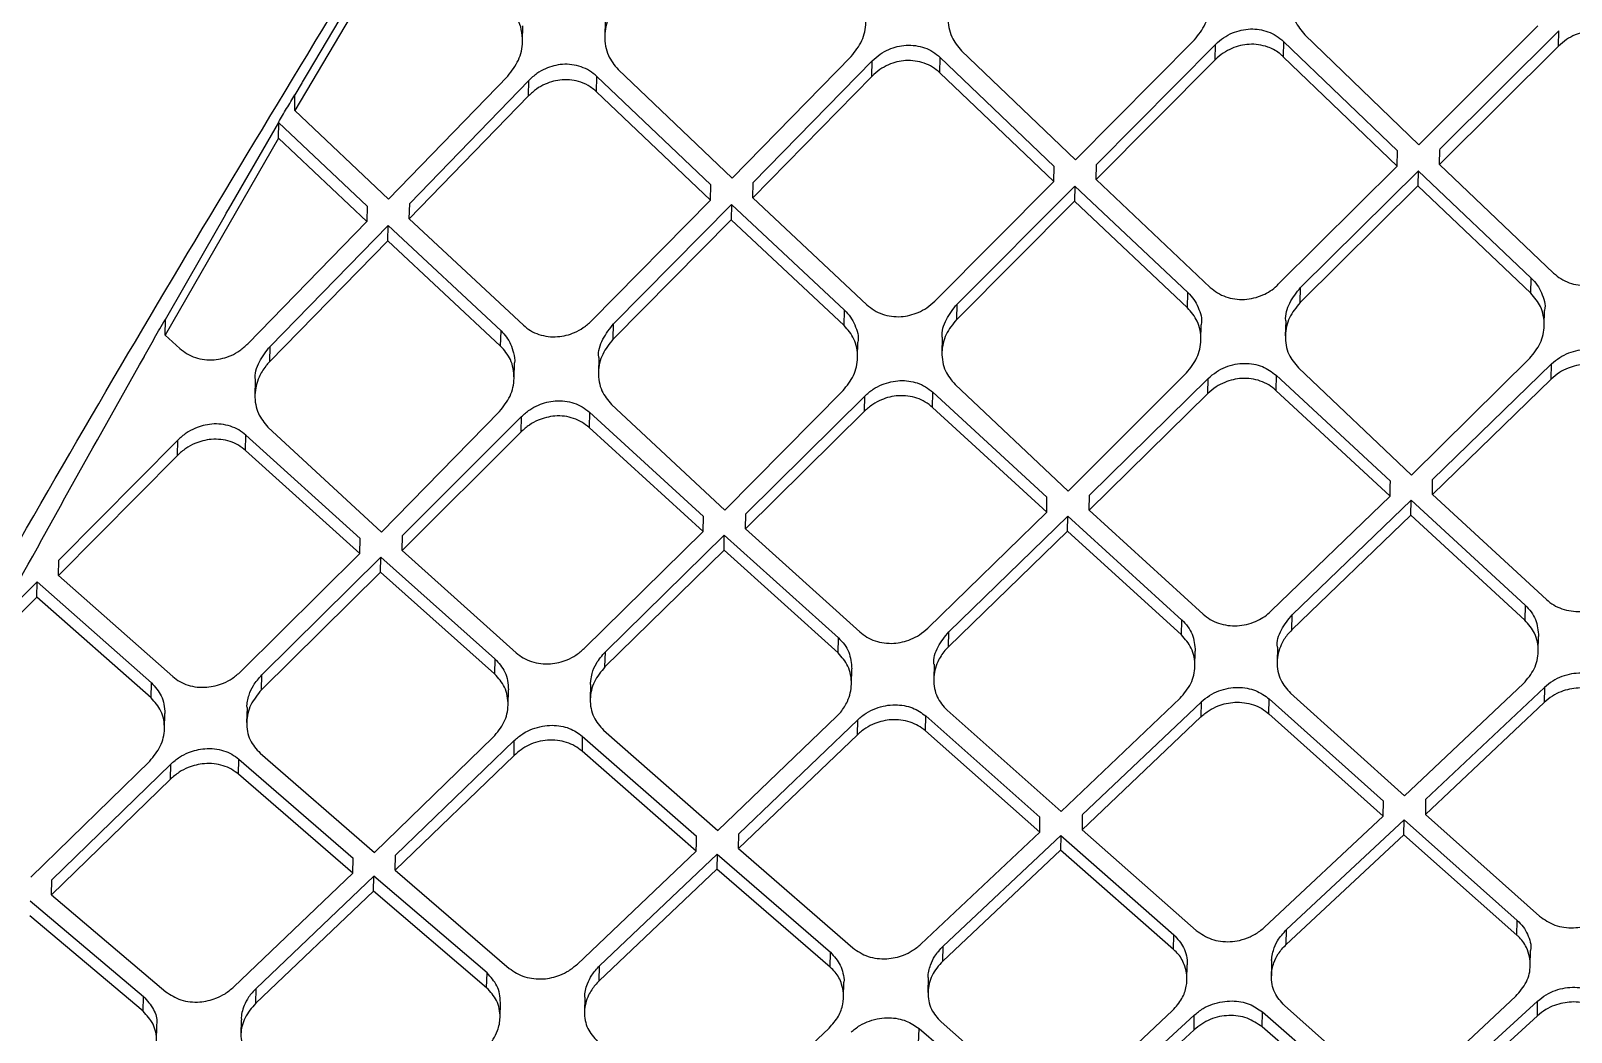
# Model space of a CAD drawing. Extents: x 939 to 1039, y 781 to 934.
# Drawn here: x 960.686 to 962.289, y 881.393 to 882.436 of the extents above; entities that cross this region are included whole.
import ezdxf

# ---------------------------------------------------------------- set-up
doc = ezdxf.new("R2010")
doc.units = 0
doc.header["$MEASUREMENT"] = 0
doc.layers.add('1', color=4, linetype='Continuous')

# ---------------------------------------------------------------- blocks, each defined once
blk = doc.blocks.new('Envoy')
at = {"layer": '1', "color": 3, "linetype": 'Continuous', "lineweight": 25}
for p, q in [((22.3834, 83.3083), (22.3065, 83.1787)), ((22.3197, 83.2167), (22.3675, 83.2973)), ((22.6296, 83.2718), (22.6292, 83.2558)), ((22.5437, 83.2507), (22.544, 83.2668)), ((23.3581, 83.2572), (23.4767, 83.1429)), ((23.4768, 83.1429), (23.6006, 83.2666)), ((23.4986, 83.1382), (23.6225, 83.2615)), ((23.6222, 83.2456), (23.6225, 83.2615)), ((23.0006, 83.2407), (23.1193, 83.1271)), ((23.1193, 83.1271), (23.2432, 83.2522)), ((23.1412, 83.1225), (23.2651, 83.2474)), ((23.2648, 83.2314), (23.2651, 83.2474)), ((23.3359, 83.2504), (23.3356, 83.2345)), ((23.3359, 83.2504), (23.4546, 83.1364)), ((23.6222, 83.2456), (23.4983, 83.1223)), ((22.7618, 83.1081), (22.8858, 83.2348)), ((22.7837, 83.1037), (22.9077, 83.2301)), ((22.9073, 83.2141), (22.9077, 83.2301)), ((22.9781, 83.2178), (22.9785, 83.2338)), ((22.9785, 83.2338), (23.0972, 83.1204)), ((23.2648, 83.2314), (23.1409, 83.1066)), ((23.4542, 83.1205), (23.3356, 83.2345)), ((22.3069, 83.1949), (22.3145, 83.2078)), ((22.3145, 83.2079), (22.3197, 83.2167)), ((22.4043, 83.0861), (22.5282, 83.2143)), ((22.5501, 83.2098), (22.4262, 83.0819)), ((22.5498, 83.1937), (22.5501, 83.2098)), ((22.6206, 83.198), (22.621, 83.2141)), ((22.7397, 83.1012), (22.621, 83.2141)), ((22.6431, 83.2212), (22.7618, 83.1081)), ((22.9073, 83.2141), (22.7834, 83.0878)), ((23.0968, 83.1045), (22.9781, 83.2178)), ((22.3065, 83.1787), (22.3068, 83.1948)), ((22.5498, 83.1937), (22.4258, 83.0659)), ((22.7393, 83.0852), (22.6206, 83.198)), ((22.3065, 83.1787), (22.4043, 83.0861)), ((22.2376, 83.0756), (22.29, 83.166)), ((22.2896, 83.1499), (22.29, 83.166)), ((22.2898, 83.1661), (22.3821, 83.0789)), ((22.2896, 83.1499), (22.1716, 82.9448)), ((22.3817, 83.0629), (22.2896, 83.1499)), ((23.4542, 83.1205), (23.4546, 83.1364)), ((23.4983, 83.1223), (23.4986, 83.1381)), ((23.0968, 83.1045), (23.0972, 83.1204)), ((23.1409, 83.1066), (23.1412, 83.1225)), ((23.3304, 82.9976), (23.4542, 83.1205)), ((23.3535, 82.9943), (23.4762, 83.1158)), ((23.4761, 83.1158), (23.4758, 83.1)), ((23.4761, 83.1158), (23.5937, 83.004)), ((23.4983, 83.1223), (23.617, 83.0093)), ((22.7393, 83.0852), (22.7397, 83.1012)), ((22.7834, 83.0878), (22.7837, 83.1037)), ((22.9729, 82.9801), (23.0968, 83.1045)), ((22.996, 82.977), (23.1187, 83.0999)), ((23.1187, 83.0999), (23.1184, 83.084)), ((23.1187, 83.0999), (23.2363, 82.989)), ((23.1409, 83.1066), (23.2596, 82.9944)), ((23.4758, 83.1), (23.3531, 82.9785)), ((23.5934, 82.9883), (23.4758, 83.1)), ((22.3821, 83.0789), (22.3817, 83.0629)), ((22.4258, 83.0659), (22.4262, 83.0818)), ((22.6154, 82.9595), (22.7393, 83.0852)), ((22.6385, 82.9565), (22.7612, 83.0808)), ((22.7612, 83.0808), (22.7609, 83.0649)), ((22.7612, 83.0808), (22.8788, 82.9706)), ((22.7834, 83.0878), (22.9021, 82.9763)), ((23.1184, 83.084), (22.9957, 82.9611)), ((23.236, 82.9732), (23.1184, 83.084)), ((22.2114, 83.03), (22.2344, 83.07)), ((22.2344, 83.07), (22.2352, 83.0715)), ((22.2352, 83.0715), (22.2376, 83.0756)), ((22.2578, 82.9358), (22.3817, 83.0629)), ((22.4258, 83.0659), (22.5446, 82.955)), ((22.7609, 83.0649), (22.6382, 82.9407)), ((22.8785, 82.9548), (22.7609, 83.0649)), ((22.2809, 82.933), (22.4037, 83.0587)), ((22.4033, 83.0427), (22.4037, 83.0587)), ((22.4037, 83.0587), (22.5213, 82.9492)), ((22.172, 82.9609), (22.2114, 83.0299)), ((22.4033, 83.0427), (22.2806, 82.9171)), ((22.5209, 82.9333), (22.4033, 83.0427)), ((23.5934, 82.9883), (23.5937, 83.004)), ((23.236, 82.9732), (23.2363, 82.989)), ((23.3531, 82.9785), (23.3535, 82.9943)), ((22.8785, 82.9548), (22.8788, 82.9706)), ((22.9957, 82.9612), (22.996, 82.977)), ((23.6073, 82.9548), (23.6076, 82.9705)), ((22.1716, 82.9448), (22.172, 82.9608)), ((22.6381, 82.9407), (22.6385, 82.9565)), ((23.2499, 82.9397), (23.2502, 82.9555)), ((23.3381, 82.9595), (23.3377, 82.9438)), ((22.1716, 82.9448), (22.187, 82.9307)), ((22.5209, 82.9333), (22.5213, 82.9492)), ((22.8924, 82.9214), (22.8927, 82.9372)), ((22.9806, 82.942), (22.9803, 82.9262)), ((22.2806, 82.9171), (22.2809, 82.933)), ((22.6231, 82.9214), (22.6227, 82.9055)), ((23.4692, 82.7988), (23.5922, 82.9206)), ((22.5348, 82.9), (22.5352, 82.9158)), ((23.1118, 82.7823), (23.2348, 82.9054)), ((23.3283, 82.9029), (23.328, 82.8872)), ((23.3283, 82.9029), (23.4471, 82.7927)), ((23.3513, 82.9107), (23.4692, 82.7988)), ((23.4911, 82.7945), (23.6149, 82.9147)), ((23.6146, 82.899), (23.6149, 82.9147)), ((22.2655, 82.8977), (22.2651, 82.8818)), ((22.7543, 82.7625), (22.8773, 82.8869)), ((22.9705, 82.8694), (22.9709, 82.8852)), ((22.9708, 82.8852), (23.0896, 82.776)), ((22.9939, 82.8932), (23.1118, 82.7823)), ((23.1337, 82.7782), (23.2575, 82.8996)), ((23.2572, 82.8839), (23.2575, 82.8996)), ((23.4467, 82.777), (23.328, 82.8872)), ((23.6146, 82.899), (23.4908, 82.7788)), ((22.6363, 82.8726), (22.7543, 82.7625)), ((22.7762, 82.7587), (22.9, 82.8813)), ((22.8997, 82.8655), (22.9, 82.8813)), ((23.0893, 82.7603), (22.9705, 82.8694)), ((23.2572, 82.8839), (23.1334, 82.7625)), ((22.3967, 82.7397), (22.5198, 82.8652)), ((22.4186, 82.736), (22.5425, 82.8599)), ((22.5421, 82.8441), (22.5425, 82.8599)), ((22.6133, 82.8644), (22.613, 82.8486)), ((22.6133, 82.8644), (22.7321, 82.756)), ((22.8997, 82.8655), (22.7758, 82.7429)), ((22.2554, 82.8246), (22.2557, 82.8405)), ((22.3745, 82.733), (22.2557, 82.8405)), ((22.2787, 82.8489), (22.3967, 82.7397)), ((22.5421, 82.8441), (22.4183, 82.7203)), ((22.7318, 82.7403), (22.613, 82.8486)), ((22.1849, 82.8354), (22.061, 82.7104)), ((22.1845, 82.8195), (22.1849, 82.8354)), ((22.3742, 82.7173), (22.2554, 82.8246)), ((22.1845, 82.8195), (22.0606, 82.6946)), ((23.4908, 82.7788), (23.4911, 82.7945)), ((23.0893, 82.7603), (23.0896, 82.776)), ((23.1334, 82.7625), (23.1337, 82.7782)), ((23.323, 82.6575), (23.4467, 82.777)), ((23.4908, 82.7788), (23.6096, 82.6694)), ((22.7758, 82.7429), (22.7762, 82.7587)), ((22.9655, 82.6396), (23.0893, 82.7603)), ((23.1334, 82.7625), (23.2522, 82.6542)), ((23.4683, 82.7571), (23.3445, 82.6379)), ((23.3449, 82.6535), (23.4687, 82.7727)), ((23.4683, 82.7571), (23.4687, 82.7727)), ((23.5871, 82.648), (23.4683, 82.7571)), ((23.4687, 82.7727), (23.5874, 82.6635)), ((22.7318, 82.7403), (22.7321, 82.756)), ((22.7758, 82.7429), (22.8947, 82.6357)), ((22.9874, 82.6358), (23.1112, 82.7562)), ((23.1109, 82.7406), (23.1112, 82.7562)), ((23.1112, 82.7562), (23.23, 82.6481)), ((22.3742, 82.7173), (22.3745, 82.733)), ((22.4183, 82.7203), (22.4186, 82.736)), ((22.6079, 82.6185), (22.7318, 82.7403)), ((22.6299, 82.6149), (22.7537, 82.7365)), ((22.7534, 82.7208), (22.7537, 82.7364)), ((22.7537, 82.7365), (22.8725, 82.6294)), ((23.1109, 82.7405), (22.9871, 82.6202)), ((23.2297, 82.6325), (23.1109, 82.7405)), ((22.0606, 82.6946), (22.061, 82.7104)), ((22.2503, 82.5944), (22.3742, 82.7173)), ((22.2723, 82.591), (22.3961, 82.7136)), ((22.3958, 82.6979), (22.3961, 82.7136)), ((22.3961, 82.7136), (22.515, 82.6076)), ((22.4183, 82.7203), (22.5371, 82.614)), ((22.7534, 82.7208), (22.6295, 82.5993)), ((22.8722, 82.6138), (22.7534, 82.7208)), ((22.0606, 82.6946), (22.1795, 82.5893)), ((22.3958, 82.6979), (22.2719, 82.5754)), ((22.5146, 82.5919), (22.3958, 82.6979)), ((21.996, 82.6453), (22.0385, 82.6878)), ((22.0381, 82.672), (22.0385, 82.6878)), ((22.0385, 82.6878), (22.1573, 82.5827)), ((22.0381, 82.672), (21.9961, 82.6299)), ((22.157, 82.567), (22.0381, 82.672)), ((23.5874, 82.6635), (23.5871, 82.648)), ((23.2297, 82.6325), (23.23, 82.6481)), ((23.3445, 82.6379), (23.3449, 82.6535)), ((22.8722, 82.6138), (22.8725, 82.6294)), ((22.9871, 82.6202), (22.9874, 82.6358)), ((23.601, 82.6155), (23.6014, 82.631)), ((22.6295, 82.5993), (22.6299, 82.6149)), ((23.2436, 82.6002), (23.2439, 82.6158)), ((23.3295, 82.6197), (23.3292, 82.6042)), ((22.515, 82.6076), (22.5146, 82.5919)), ((22.8861, 82.5816), (22.8865, 82.5972)), ((22.972, 82.602), (22.9717, 82.5864)), ((22.157, 82.567), (22.1573, 82.5827)), ((22.2719, 82.5754), (22.2723, 82.591)), ((22.6145, 82.581), (22.6141, 82.5654)), ((23.4619, 82.465), (23.5857, 82.582)), ((22.5286, 82.5599), (22.5289, 82.5755)), ((23.1045, 82.4486), (23.2282, 82.5666)), ((23.3206, 82.5505), (23.321, 82.566)), ((23.321, 82.566), (23.4398, 82.4594)), ((23.3431, 82.5719), (23.4619, 82.465)), ((23.6076, 82.5779), (23.4838, 82.4612)), ((23.6076, 82.5779), (23.6072, 82.5623)), ((22.1709, 82.5351), (22.1713, 82.5508)), ((22.2569, 82.557), (22.2565, 82.5413)), ((22.9856, 82.5542), (23.1045, 82.4486)), ((23.1264, 82.4451), (23.2502, 82.5627)), ((23.2502, 82.5627), (23.2498, 82.5472)), ((23.3206, 82.5505), (23.4395, 82.4439)), ((23.6072, 82.5623), (23.4835, 82.4457)), ((22.6281, 82.5334), (22.747, 82.4289)), ((22.747, 82.4289), (22.8707, 82.5479)), ((22.7689, 82.4256), (22.8927, 82.5443)), ((22.8923, 82.5287), (22.8927, 82.5443)), ((22.9631, 82.5326), (22.9635, 82.5482)), ((23.082, 82.4273), (22.9631, 82.5326)), ((22.9635, 82.5482), (23.0823, 82.4428)), ((23.1261, 82.4295), (23.2498, 82.5472)), ((22.3894, 82.4062), (22.5132, 82.526)), ((22.4113, 82.4031), (22.5351, 82.5227)), ((22.5348, 82.507), (22.5351, 82.5226)), ((22.6059, 82.5272), (22.6056, 82.5116)), ((22.6059, 82.5272), (22.7248, 82.423)), ((22.8923, 82.5287), (22.7686, 82.4101)), ((22.0318, 82.3804), (22.1556, 82.5012)), ((22.248, 82.4875), (22.2483, 82.5031)), ((22.2483, 82.5031), (22.3673, 82.4001)), ((22.2705, 82.5095), (22.3894, 82.4062)), ((22.5348, 82.507), (22.411, 82.3875)), ((22.7245, 82.4075), (22.6056, 82.5116)), ((22.0537, 82.3776), (22.1775, 82.498)), ((22.1772, 82.4824), (22.1775, 82.498)), ((22.3669, 82.3845), (22.248, 82.4875)), ((22.1772, 82.4824), (22.0534, 82.362)), ((23.4395, 82.4439), (23.4398, 82.4594)), ((23.4838, 82.4612), (23.4835, 82.4457)), ((23.082, 82.4273), (23.0823, 82.4428)), ((23.1264, 82.445), (23.1261, 82.4295)), ((23.3158, 82.3281), (23.4395, 82.4439)), ((23.3389, 82.3257), (23.4614, 82.4401)), ((23.461, 82.4246), (23.4614, 82.4401)), ((23.4614, 82.4401), (23.5791, 82.3354)), ((23.4835, 82.4457), (23.6024, 82.3397)), ((22.7686, 82.4101), (22.7689, 82.4256)), ((22.9583, 82.3106), (23.082, 82.4273)), ((22.9814, 82.3084), (23.1039, 82.4238)), ((23.1039, 82.4238), (23.1036, 82.4083)), ((23.1039, 82.4238), (23.2217, 82.3204)), ((23.1261, 82.4295), (23.245, 82.3249)), ((23.461, 82.4246), (23.3385, 82.3102)), ((23.5788, 82.3199), (23.461, 82.4246)), ((22.6008, 82.2899), (22.7245, 82.4075)), ((22.6239, 82.288), (22.7464, 82.4042)), ((22.7464, 82.4042), (22.7461, 82.3887)), ((22.7464, 82.4042), (22.8642, 82.3021)), ((22.7686, 82.4101), (22.8875, 82.3067)), ((23.1036, 82.4083), (22.9811, 82.293)), ((23.2214, 82.3049), (23.1036, 82.4083)), ((22.3669, 82.3845), (22.3673, 82.4001)), ((22.411, 82.3875), (22.4113, 82.4031)), ((22.7461, 82.3887), (22.6235, 82.2725)), ((22.8639, 82.2866), (22.7461, 82.3887)), ((22.0534, 82.362), (22.0537, 82.3776)), ((22.2432, 82.2662), (22.3669, 82.3845)), ((22.3889, 82.3815), (22.2663, 82.2645)), ((22.3885, 82.3659), (22.3889, 82.3815)), ((22.5067, 82.2806), (22.3889, 82.3815)), ((22.411, 82.3875), (22.5299, 82.2854)), ((22.0534, 82.362), (22.1723, 82.2611)), ((22.3885, 82.3659), (22.266, 82.249)), ((22.5063, 82.2652), (22.3885, 82.3659)), ((22.1487, 82.2407), (22.0309, 82.3402)), ((22.0312, 82.3558), (22.149, 82.2562)), ((23.3385, 82.3102), (23.3389, 82.3257)), ((23.5788, 82.3199), (23.5791, 82.3354)), ((22.9811, 82.293), (22.9814, 82.3084)), ((23.2214, 82.3049), (23.2217, 82.3204)), ((22.8639, 82.2866), (22.8642, 82.3021)), ((23.3235, 82.293), (23.3232, 82.2776)), ((23.5927, 82.2885), (23.593, 82.3039)), ((22.5063, 82.2652), (22.5067, 82.2806)), ((22.6235, 82.2725), (22.6239, 82.288)), ((23.2353, 82.2735), (23.2356, 82.2891)), ((22.2659, 82.249), (22.2663, 82.2645)), ((22.8778, 82.2555), (22.8782, 82.271)), ((22.9661, 82.2758), (22.9657, 82.2603)), ((22.1487, 82.2407), (22.149, 82.2562)), ((22.5203, 82.2343), (22.5206, 82.2498)), ((22.6085, 82.2553), (22.6082, 82.2398)), ((23.3368, 82.2467), (23.4549, 82.1418)), ((23.4549, 82.1418), (23.5777, 82.2563)), ((23.4768, 82.1385), (23.6004, 82.2514)), ((23.6001, 82.236), (23.6004, 82.2514)), ((22.2509, 82.2318), (22.2506, 82.2163)), ((22.9793, 82.2296), (23.0974, 82.1262)), ((23.0974, 82.1262), (23.2203, 82.2415)), ((23.1194, 82.1232), (23.243, 82.2368)), ((23.2427, 82.2214), (23.243, 82.2368)), ((23.3135, 82.2245), (23.3138, 82.2399)), ((23.3138, 82.24), (23.4327, 82.1368)), ((23.6001, 82.236), (23.4765, 82.1231)), ((22.1627, 82.2101), (22.163, 82.2255)), ((22.7399, 82.1074), (22.8628, 82.2233)), ((22.956, 82.2073), (22.9564, 82.2227)), ((22.9564, 82.2228), (23.0753, 82.121)), ((23.2427, 82.2214), (23.119, 82.1078)), ((23.4324, 82.1214), (23.3135, 82.2245))]:
    blk.add_line(p, q, dxfattribs=at)
at = {"layer": '1', "color": 3, "linetype": 'Continuous', "lineweight": 25, "flags": 128}
blk.add_lwpolyline([(22.7245, 82.4075), (22.7247, 82.4162), (22.7248, 82.423)], dxfattribs=at)
at = {"layer": '1', "color": 3, "linetype": 'Continuous', "lineweight": 25}
for points, knots in [([(22.0324, 84.2353), (21.9665, 84.0915), (21.8347, 83.8038), (21.6456, 83.3707), (21.4646, 82.9376), (21.2903, 82.508), (21.1469, 82.1389), (21.028, 81.8332), (20.9344, 81.587), (20.842, 81.3545), (20.754, 81.1164), (20.6574, 80.883), (20.5706, 80.6574), (20.519, 80.5274), (20.4932, 80.4623)], [0, 0, 0, 0, 0.0993039, 0.1988022, 0.2983845, 0.3983173, 0.4984053, 0.5609173, 0.6237892, 0.687365, 0.750255, 0.8333894, 0.9165325, 1, 1, 1, 1]), ([(23.2432, 83.2522), (23.2474, 83.2575), (23.2557, 83.268), (23.2594, 83.2855), (23.2579, 83.2998), (23.2536, 83.3122), (23.248, 83.3187), (23.2448, 83.3225)], [0, 0, 0, 0, 0.249268, 0.498121, 0.667592, 0.807719, 1, 1, 1, 1]), ([(23.3596, 83.3274), (23.3554, 83.3221), (23.3486, 83.3136), (23.345, 83.3009), (23.3439, 83.2908), (23.3447, 83.2815), (23.3483, 83.269), (23.3543, 83.2618), (23.3581, 83.2572)], [0, 0, 0, 0, 0.248326, 0.407176, 0.498931, 0.640849, 0.771709, 1, 1, 1, 1]), ([(20.8115, 80.4238), (20.8388, 80.4778), (20.8936, 80.5864), (20.989, 80.777), (21.0925, 80.9839), (21.2048, 81.2068), (21.3248, 81.4425), (21.4749, 81.733), (21.6586, 82.0811), (21.8804, 82.4857), (22.1152, 82.8995), (22.2832, 83.1766), (22.3674, 83.3153)], [0, 0, 0, 0, 0.080977, 0.162706, 0.245456, 0.32577, 0.407713, 0.491268, 0.616464, 0.743327, 0.871464, 1, 1, 1, 1]), ([(22.8858, 83.2348), (22.8899, 83.2401), (22.8983, 83.2507), (22.9019, 83.2679), (22.9006, 83.2817), (22.8967, 83.2942), (22.8909, 83.3012), (22.8873, 83.3054)], [0, 0, 0, 0, 0.249165, 0.498377, 0.652273, 0.787151, 1, 1, 1, 1]), ([(23.0022, 83.3112), (22.998, 83.306), (22.9897, 83.2954), (22.9862, 83.2785), (22.9872, 83.2651), (22.9908, 83.2526), (22.9968, 83.2454), (23.0006, 83.2407)], [0, 0, 0, 0, 0.248167, 0.498555, 0.639656, 0.770264, 1, 1, 1, 1]), ([(22.6447, 83.2921), (22.6405, 83.2868), (22.6322, 83.2761), (22.6286, 83.2592), (22.6297, 83.2457), (22.6333, 83.2332), (22.6393, 83.2259), (22.6431, 83.2213)], [0, 0, 0, 0, 0.248317, 0.498845, 0.639348, 0.769711, 1, 1, 1, 1]), ([(22.5282, 83.2143), (22.5324, 83.2197), (22.5407, 83.2304), (22.5444, 83.248), (22.543, 83.2624), (22.5388, 83.2749), (22.5331, 83.2815), (22.5298, 83.2853)], [0, 0, 0, 0, 0.249789, 0.498541, 0.665361, 0.804474, 1, 1, 1, 1]), ([(23.2651, 83.2474), (23.2678, 83.2498), (23.2731, 83.2546), (23.2852, 83.2609), (23.3012, 83.2647), (23.3171, 83.2621), (23.3285, 83.2567), (23.3334, 83.2526), (23.3359, 83.2504)], [0, 0, 0, 0, 0.139101, 0.270938, 0.512797, 0.746542, 0.87123, 1, 1, 1, 1]), ([(23.6929, 83.2481), (23.6905, 83.2502), (23.6856, 83.2544), (23.6767, 83.2586), (23.6672, 83.2611), (23.6545, 83.2618), (23.6417, 83.2588), (23.63, 83.2526), (23.6248, 83.248), (23.6222, 83.2457)], [0, 0, 0, 0, 0.127692, 0.253539, 0.37808, 0.501723, 0.734188, 0.862942, 1, 1, 1, 1]), ([(22.9077, 83.2301), (22.9104, 83.2326), (22.9156, 83.2373), (22.9273, 83.2437), (22.9401, 83.2469), (22.9528, 83.2464), (22.9623, 83.2441), (22.9712, 83.24), (22.976, 83.2358), (22.9785, 83.2338)], [0, 0, 0, 0, 0.139133, 0.268704, 0.49915, 0.623938, 0.748619, 0.873776, 1, 1, 1, 1]), ([(23.3356, 83.2345), (23.3354, 83.2347), (23.335, 83.2352), (23.3336, 83.2366), (23.3288, 83.2404), (23.3208, 83.2446), (23.3099, 83.2473), (23.2972, 83.2479), (23.2844, 83.2448), (23.2727, 83.2385), (23.2675, 83.2339), (23.2648, 83.2314)], [0, 0, 0, 0, 0.009816, 0.025577, 0.075776, 0.251597, 0.376036, 0.502005, 0.733142, 0.862133, 1, 1, 1, 1]), ([(22.621, 83.2141), (22.6185, 83.2161), (22.6136, 83.2202), (22.6047, 83.2243), (22.5952, 83.2266), (22.5825, 83.2269), (22.5698, 83.2236), (22.5581, 83.2171), (22.5528, 83.2123), (22.5501, 83.2098)], [0, 0, 0, 0, 0.126058, 0.251228, 0.376068, 0.501241, 0.73041, 0.860146, 1, 1, 1, 1]), ([(22.9781, 83.2178), (22.9757, 83.2199), (22.9708, 83.224), (22.9619, 83.2281), (22.9524, 83.2304), (22.9397, 83.2309), (22.9269, 83.2277), (22.9152, 83.2213), (22.91, 83.2166), (22.9073, 83.2141)], [0, 0, 0, 0, 0.126598, 0.252, 0.376776, 0.501483, 0.731695, 0.861109, 1, 1, 1, 1]), ([(22.6206, 83.198), (22.6206, 83.1981), (22.6204, 83.1983), (22.6198, 83.1988), (22.6179, 83.2006), (22.6129, 83.2042), (22.6049, 83.2082), (22.5949, 83.2105), (22.5822, 83.2109), (22.5694, 83.2075), (22.5577, 83.2011), (22.5525, 83.1962), (22.5498, 83.1937)], [0, 0, 0, 0, 0.003568, 0.009876, 0.031025, 0.107683, 0.251159, 0.37516, 0.501407, 0.730498, 0.860207, 1, 1, 1, 1]), ([(22.2897, 83.1662), (22.2925, 83.171), (22.2981, 83.1806), (22.3038, 83.1902), (22.3066, 83.195)], [0, 0, 0, 0, 0.50001, 1, 1, 1, 1]), ([(23.2596, 82.9944), (23.262, 82.9924), (23.2669, 82.9884), (23.2757, 82.9843), (23.2852, 82.982), (23.2984, 82.9814), (23.314, 82.9854), (23.3254, 82.9924), (23.3299, 82.9971), (23.3304, 82.9976)], [0, 0, 0, 0, 0.125391, 0.250559, 0.375951, 0.501867, 0.750971, 0.971916, 1, 1, 1, 1]), ([(23.5937, 83.0041), (23.5959, 83.0017), (23.6003, 82.9971), (23.6057, 82.9861), (23.6092, 82.9766), (23.6076, 82.9705), (23.6076, 82.9705)], [0, 0, 0, 0, 0.252422, 0.503169, 0.999037, 1, 1, 1, 1]), ([(23.617, 83.0093), (23.6194, 83.0072), (23.6243, 83.0032), (23.6331, 82.999), (23.6426, 82.9966), (23.6553, 82.996), (23.6682, 82.9989), (23.6799, 83.0049), (23.6851, 83.0095), (23.6878, 83.0118)], [0, 0, 0, 0, 0.126019, 0.251328, 0.376375, 0.501599, 0.734767, 0.863407, 1, 1, 1, 1]), ([(23.2363, 82.989), (23.2385, 82.9866), (23.2429, 82.982), (23.2484, 82.9711), (23.2515, 82.9617), (23.2502, 82.9556), (23.2502, 82.9555)], [0, 0, 0, 0, 0.252946, 0.503367, 0.996429, 1, 1, 1, 1]), ([(23.3381, 82.9595), (23.3381, 82.9596), (23.3376, 82.9659), (23.3412, 82.9789), (23.3494, 82.9891), (23.3535, 82.9943)], [0, 0, 0, 0, 0.009141, 0.499471, 1, 1, 1, 1]), ([(23.5922, 82.9206), (23.5963, 82.9257), (23.6045, 82.9358), (23.6079, 82.952), (23.6067, 82.9649), (23.603, 82.9769), (23.5971, 82.9839), (23.5934, 82.9883)], [0, 0, 0, 0, 0.248849, 0.498572, 0.640141, 0.77098, 1, 1, 1, 1]), ([(22.8788, 82.9706), (22.881, 82.9683), (22.8854, 82.9637), (22.8909, 82.9528), (22.8941, 82.9433), (22.8927, 82.9372), (22.8927, 82.9372)], [0, 0, 0, 0, 0.253552, 0.504391, 0.997956, 1, 1, 1, 1]), ([(22.9021, 82.9763), (22.9045, 82.9743), (22.9094, 82.9703), (22.9182, 82.9663), (22.9277, 82.964), (22.9405, 82.9636), (22.9533, 82.9668), (22.965, 82.973), (22.9702, 82.9777), (22.9729, 82.9801)], [0, 0, 0, 0, 0.124638, 0.249424, 0.374896, 0.501302, 0.731897, 0.861308, 1, 1, 1, 1]), ([(22.9807, 82.942), (22.9807, 82.9422), (22.9796, 82.9484), (22.984, 82.9617), (22.992, 82.9719), (22.996, 82.977)], [0, 0, 0, 0, 0.010468, 0.506049, 1, 1, 1, 1]), ([(23.2348, 82.9054), (23.2389, 82.9105), (23.2471, 82.9206), (23.2505, 82.9369), (23.2493, 82.9498), (23.2457, 82.9617), (23.2397, 82.9687), (23.236, 82.9732)], [0, 0, 0, 0, 0.248959, 0.49867, 0.639139, 0.769569, 1, 1, 1, 1]), ([(23.3531, 82.9785), (23.349, 82.9734), (23.3407, 82.9633), (23.3372, 82.9471), (23.3382, 82.9343), (23.3417, 82.9222), (23.3476, 82.9152), (23.3513, 82.9107)], [0, 0, 0, 0, 0.248995, 0.498709, 0.638391, 0.768582, 1, 1, 1, 1]), ([(22.1499, 82.9226), (22.1535, 82.929), (22.1607, 82.9418), (22.168, 82.9546), (22.1716, 82.961)], [0, 0, 0, 0, 0.499995, 1, 1, 1, 1]), ([(22.5446, 82.955), (22.547, 82.953), (22.5518, 82.9491), (22.5606, 82.9452), (22.5702, 82.943), (22.5829, 82.9427), (22.5957, 82.9459), (22.6074, 82.9523), (22.6127, 82.957), (22.6154, 82.9595)], [0, 0, 0, 0, 0.123994, 0.248546, 0.37412, 0.501064, 0.730548, 0.860327, 1, 1, 1, 1]), ([(22.6232, 82.9214), (22.6231, 82.9215), (22.6221, 82.9278), (22.6265, 82.9412), (22.6345, 82.9514), (22.6385, 82.9565)], [0, 0, 0, 0, 0.011559, 0.50632, 1, 1, 1, 1]), ([(22.8773, 82.8869), (22.8814, 82.892), (22.8896, 82.9022), (22.893, 82.9185), (22.8919, 82.9313), (22.8882, 82.9433), (22.8823, 82.9503), (22.8785, 82.9548)], [0, 0, 0, 0, 0.249137, 0.498863, 0.638415, 0.768496, 1, 1, 1, 1]), ([(22.9957, 82.9612), (22.9915, 82.9561), (22.9833, 82.9459), (22.9797, 82.9296), (22.9807, 82.9168), (22.9842, 82.9048), (22.9901, 82.8977), (22.9939, 82.8932)], [0, 0, 0, 0, 0.249135, 0.498891, 0.637656, 0.767481, 1, 1, 1, 1]), ([(22.187, 82.9307), (22.1894, 82.9288), (22.1942, 82.9249), (22.203, 82.921), (22.2126, 82.9189), (22.2253, 82.9187), (22.2381, 82.922), (22.2498, 82.9285), (22.2551, 82.9333), (22.2578, 82.9358)], [0, 0, 0, 0, 0.12347, 0.247763, 0.373365, 0.500643, 0.728967, 0.859196, 1, 1, 1, 1]), ([(22.5213, 82.9492), (22.5251, 82.9448), (22.5311, 82.9379), (22.5343, 82.926), (22.536, 82.9192), (22.5352, 82.9158), (22.5352, 82.9158)], [0, 0, 0, 0, 0.46083, 0.720273, 0.998913, 1, 1, 1, 1]), ([(22.6381, 82.9407), (22.634, 82.9355), (22.6257, 82.9253), (22.6222, 82.909), (22.6231, 82.8962), (22.6266, 82.8841), (22.6325, 82.8771), (22.6363, 82.8726)], [0, 0, 0, 0, 0.249364, 0.499143, 0.637152, 0.766655, 1, 1, 1, 1]), ([(21.9958, 82.6456), (22.0211, 82.6917), (22.0719, 82.7838), (22.1239, 82.8763), (22.15, 82.9225)], [0, 0, 0, 0, 0.499977, 1, 1, 1, 1]), ([(22.2656, 82.8977), (22.2656, 82.8978), (22.2645, 82.9042), (22.2689, 82.9176), (22.2769, 82.9279), (22.2809, 82.933)], [0, 0, 0, 0, 0.013346, 0.50695, 1, 1, 1, 1]), ([(22.5198, 82.8652), (22.5239, 82.8704), (22.532, 82.8807), (22.5354, 82.897), (22.5343, 82.9098), (22.5307, 82.9219), (22.5247, 82.9288), (22.5209, 82.9333)], [0, 0, 0, 0, 0.249364, 0.499176, 0.63798, 0.76774, 1, 1, 1, 1]), ([(23.6149, 82.9147), (23.6176, 82.917), (23.623, 82.9216), (23.6325, 82.9264), (23.6425, 82.9293), (23.6555, 82.9305), (23.6715, 82.9279), (23.6811, 82.9207), (23.6857, 82.9173)], [0, 0, 0, 0, 0.138402, 0.272588, 0.402719, 0.529092, 0.770331, 1, 1, 1, 1]), ([(22.2806, 82.9171), (22.28, 82.9166), (22.2785, 82.915), (22.2743, 82.9099), (22.2679, 82.8994), (22.2646, 82.8853), (22.2655, 82.8725), (22.269, 82.8604), (22.2749, 82.8534), (22.2787, 82.8489)], [0, 0, 0, 0, 0.029826, 0.08146, 0.24981, 0.4999371, 0.6369535, 0.7659765, 1, 1, 1, 1]), ([(23.2575, 82.8997), (23.2603, 82.902), (23.2657, 82.9068), (23.2753, 82.9116), (23.2853, 82.9146), (23.2984, 82.9158), (23.3142, 82.9133), (23.3237, 82.9063), (23.3283, 82.9029)], [0, 0, 0, 0, 0.140269, 0.275799, 0.406753, 0.533375, 0.773533, 1, 1, 1, 1]), ([(23.6854, 82.9016), (23.6829, 82.9036), (23.6781, 82.9076), (23.6692, 82.9117), (23.6597, 82.9141), (23.6471, 82.9147), (23.6343, 82.9118), (23.6225, 82.9059), (23.6173, 82.9013), (23.6146, 82.899)], [0, 0, 0, 0, 0.126625, 0.252168, 0.376967, 0.501441, 0.732699, 0.861886, 1, 1, 1, 1]), ([(22.9, 82.8813), (22.9028, 82.8838), (22.9082, 82.8885), (22.9204, 82.8948), (22.9364, 82.8985), (22.9521, 82.8963), (22.9635, 82.8912), (22.9684, 82.8872), (22.9709, 82.8852)], [0, 0, 0, 0, 0.14193, 0.275242, 0.515707, 0.748504, 0.87292, 1, 1, 1, 1]), ([(23.328, 82.8872), (23.3255, 82.8892), (23.3207, 82.8932), (23.3118, 82.8972), (23.3023, 82.8995), (23.2897, 82.9), (23.2769, 82.897), (23.2652, 82.8909), (23.2599, 82.8863), (23.2572, 82.8839)], [0, 0, 0, 0, 0.125923, 0.251205, 0.376204, 0.501367, 0.731014, 0.860627, 1, 1, 1, 1]), ([(22.5425, 82.8599), (22.5453, 82.8624), (22.5506, 82.8671), (22.5624, 82.8734), (22.5751, 82.8766), (22.5877, 82.8763), (22.5973, 82.8741), (22.6061, 82.8702), (22.6109, 82.8663), (22.6133, 82.8644)], [0, 0, 0, 0, 0.142186, 0.272963, 0.500007, 0.626384, 0.751562, 0.875935, 1, 1, 1, 1]), ([(22.9705, 82.8694), (22.9681, 82.8714), (22.9632, 82.8754), (22.9544, 82.8793), (22.9449, 82.8815), (22.9322, 82.882), (22.9195, 82.8788), (22.9078, 82.8727), (22.9025, 82.868), (22.8997, 82.8655)], [0, 0, 0, 0, 0.125211, 0.250183, 0.375357, 0.501124, 0.729247, 0.859344, 1, 1, 1, 1]), ([(22.613, 82.8486), (22.6106, 82.8505), (22.6057, 82.8544), (22.5969, 82.8583), (22.5873, 82.8605), (22.5747, 82.8608), (22.562, 82.8575), (22.5503, 82.8513), (22.5449, 82.8465), (22.5421, 82.8441)], [0, 0, 0, 0, 0.124585, 0.249291, 0.374574, 0.500862, 0.727518, 0.858082, 1, 1, 1, 1]), ([(22.2557, 82.8405), (22.2533, 82.8424), (22.2485, 82.8463), (22.2396, 82.8501), (22.2301, 82.8522), (22.2175, 82.8524), (22.2048, 82.8491), (22.193, 82.8428), (22.1877, 82.8379), (22.1849, 82.8354)], [0, 0, 0, 0, 0.123903, 0.248311, 0.373721, 0.500534, 0.725677, 0.856743, 1, 1, 1, 1]), ([(22.2554, 82.8246), (22.253, 82.8266), (22.2481, 82.8304), (22.2393, 82.8342), (22.2297, 82.8363), (22.2171, 82.8365), (22.2045, 82.8332), (22.1927, 82.8269), (22.1873, 82.8221), (22.1845, 82.8195)], [0, 0, 0, 0, 0.123935, 0.248344, 0.373718, 0.500528, 0.725673, 0.856733, 1, 1, 1, 1]), ([(23.4467, 82.777), (23.4468, 82.7799), (23.4469, 82.7851), (23.447, 82.7904), (23.4471, 82.7927)], [0, 0, 0, 0, 0.5599765, 1, 1, 1, 1]), ([(23.5874, 82.6635), (23.5896, 82.6613), (23.594, 82.6567), (23.5999, 82.6461), (23.6008, 82.637), (23.6013, 82.631)], [0, 0, 0, 0, 0.255552, 0.508448, 1, 1, 1, 1]), ([(23.6096, 82.6694), (23.612, 82.6674), (23.6168, 82.6635), (23.6256, 82.6595), (23.6351, 82.6572), (23.6478, 82.6565), (23.6606, 82.6594), (23.6724, 82.6653), (23.6776, 82.6697), (23.6804, 82.672)], [0, 0, 0, 0, 0.124856, 0.249848, 0.375241, 0.501285, 0.733376, 0.862424, 1, 1, 1, 1]), ([(23.23, 82.6482), (23.2322, 82.6459), (23.2365, 82.6414), (23.2425, 82.6308), (23.2434, 82.6218), (23.2439, 82.6158)], [0, 0, 0, 0, 0.255892, 0.508111, 1, 1, 1, 1]), ([(23.2522, 82.6542), (23.2546, 82.6523), (23.2594, 82.6484), (23.2681, 82.6445), (23.2777, 82.6422), (23.2909, 82.6417), (23.3065, 82.6455), (23.3178, 82.6524), (23.3224, 82.6569), (23.323, 82.6575)], [0, 0, 0, 0, 0.124131, 0.248937, 0.37471, 0.501597, 0.750743, 0.968845, 1, 1, 1, 1]), ([(23.3295, 82.6198), (23.3295, 82.6198), (23.3285, 82.6258), (23.3327, 82.6386), (23.3408, 82.6485), (23.3449, 82.6535)], [0, 0, 0, 0, 0.001951, 0.501319, 1, 1, 1, 1]), ([(23.5857, 82.582), (23.5898, 82.5869), (23.5982, 82.5967), (23.6016, 82.6126), (23.6005, 82.6251), (23.5968, 82.6368), (23.5909, 82.6436), (23.5871, 82.648)], [0, 0, 0, 0, 0.249129, 0.498666, 0.638314, 0.768517, 1, 1, 1, 1]), ([(22.8725, 82.6294), (22.8747, 82.6272), (22.8791, 82.6227), (22.885, 82.6122), (22.8859, 82.6032), (22.8864, 82.5972)], [0, 0, 0, 0, 0.256832, 0.509568, 1, 1, 1, 1]), ([(22.8947, 82.6357), (22.8971, 82.6338), (22.9019, 82.6299), (22.9106, 82.6261), (22.9202, 82.6239), (22.9328, 82.6235), (22.9456, 82.6266), (22.9574, 82.6326), (22.9627, 82.6372), (22.9655, 82.6396)], [0, 0, 0, 0, 0.123171, 0.247537, 0.373424, 0.500989, 0.729439, 0.859518, 1, 1, 1, 1]), ([(22.9721, 82.602), (22.972, 82.602), (22.971, 82.608), (22.9753, 82.6209), (22.9834, 82.6308), (22.9874, 82.6358)], [0, 0, 0, 0, 0.003851, 0.502061, 1, 1, 1, 1]), ([(23.2282, 82.5666), (23.2324, 82.5715), (23.2407, 82.5814), (23.2442, 82.5973), (23.2431, 82.6097), (23.2395, 82.6214), (23.2335, 82.6282), (23.2297, 82.6325)], [0, 0, 0, 0, 0.2496698, 0.4987871, 0.6371247, 0.7668539, 1, 1, 1, 1]), ([(23.3445, 82.6379), (23.3429, 82.6361), (23.3384, 82.6315), (23.3318, 82.6205), (23.3285, 82.6072), (23.3296, 82.5948), (23.3333, 82.5831), (23.3392, 82.5763), (23.3431, 82.5719)], [0, 0, 0, 0, 0.092732, 0.250069, 0.499319, 0.636408, 0.765649, 1, 1, 1, 1]), ([(22.5371, 82.614), (22.5395, 82.6121), (22.5443, 82.6083), (22.553, 82.6046), (22.5626, 82.6025), (22.5753, 82.6022), (22.588, 82.6053), (22.5998, 82.6114), (22.6052, 82.6161), (22.6079, 82.6185)], [0, 0, 0, 0, 0.122418, 0.246481, 0.372562, 0.500791, 0.727397, 0.858038, 1, 1, 1, 1]), ([(22.6145, 82.581), (22.6145, 82.5811), (22.6144, 82.5824), (22.6149, 82.5863), (22.6162, 82.5937), (22.6205, 82.6042), (22.6265, 82.6111), (22.6299, 82.6149)], [0, 0, 0, 0, 0.006056, 0.110842, 0.311607, 0.608157, 1, 1, 1, 1]), ([(22.8707, 82.5479), (22.8712, 82.5484), (22.8727, 82.5498), (22.877, 82.5546), (22.8834, 82.5648), (22.8867, 82.5786), (22.8856, 82.591), (22.882, 82.6027), (22.876, 82.6094), (22.8722, 82.6138)], [0, 0, 0, 0, 0.026869, 0.077666, 0.250599, 0.499456, 0.636575, 0.765776, 1, 1, 1, 1]), ([(22.9871, 82.6202), (22.987, 82.6201), (22.9869, 82.62), (22.9865, 82.6197), (22.9853, 82.6185), (22.9811, 82.6138), (22.9744, 82.6034), (22.9711, 82.5894), (22.9722, 82.577), (22.9757, 82.5654), (22.9817, 82.5586), (22.9856, 82.5542)], [0, 0, 0, 0, 0.002148, 0.006125, 0.019434, 0.06768, 0.250142, 0.4994, 0.635451, 0.764315, 1, 1, 1, 1]), ([(22.515, 82.6076), (22.5188, 82.6033), (22.5248, 82.5965), (22.5285, 82.585), (22.5287, 82.5787), (22.5289, 82.5755)], [0, 0, 0, 0, 0.4731902, 0.732696, 1, 1, 1, 1]), ([(22.6295, 82.5993), (22.6254, 82.5943), (22.6171, 82.5843), (22.6136, 82.5684), (22.6146, 82.5561), (22.6182, 82.5445), (22.6242, 82.5377), (22.6281, 82.5334)], [0, 0, 0, 0, 0.249672, 0.499164, 0.634436, 0.763058, 1, 1, 1, 1]), ([(22.1573, 82.5827), (22.1612, 82.5784), (22.1671, 82.5718), (22.1708, 82.5603), (22.1711, 82.554), (22.1713, 82.5508)], [0, 0, 0, 0, 0.472406, 0.729687, 1, 1, 1, 1]), ([(22.1795, 82.5893), (22.1819, 82.5874), (22.1866, 82.5837), (22.1954, 82.58), (22.205, 82.578), (22.2176, 82.5778), (22.2303, 82.581), (22.2421, 82.5872), (22.2475, 82.5919), (22.2503, 82.5944)], [0, 0, 0, 0, 0.121675, 0.245451, 0.371675, 0.500517, 0.725333, 0.856505, 1, 1, 1, 1]), ([(22.2569, 82.557), (22.2569, 82.557), (22.2565, 82.5613), (22.2585, 82.5693), (22.2634, 82.581), (22.2691, 82.5874), (22.2723, 82.591)], [0, 0, 0, 0, 0.005856, 0.349477, 0.636564, 1, 1, 1, 1]), ([(22.5132, 82.526), (22.5174, 82.531), (22.5257, 82.541), (22.5292, 82.5568), (22.5281, 82.5692), (22.5245, 82.5808), (22.5185, 82.5876), (22.5146, 82.5919)], [0, 0, 0, 0, 0.25007, 0.499174, 0.635492, 0.764467, 1, 1, 1, 1]), ([(23.6784, 82.5805), (23.6738, 82.5838), (23.6643, 82.5906), (23.6486, 82.5932), (23.6355, 82.5922), (23.6255, 82.5894), (23.6158, 82.5848), (23.6103, 82.5802), (23.6076, 82.5779)], [0, 0, 0, 0, 0.22539, 0.465688, 0.592616, 0.723838, 0.859613, 1, 1, 1, 1]), ([(22.1556, 82.5012), (22.1597, 82.5062), (22.168, 82.5162), (22.1715, 82.532), (22.1705, 82.5444), (22.1669, 82.556), (22.1609, 82.5627), (22.157, 82.567)], [0, 0, 0, 0, 0.249829, 0.499413, 0.634861, 0.763464, 1, 1, 1, 1]), ([(22.2719, 82.5754), (22.2678, 82.5703), (22.2595, 82.5603), (22.256, 82.5445), (22.257, 82.5321), (22.2605, 82.5205), (22.2666, 82.5138), (22.2705, 82.5095)], [0, 0, 0, 0, 0.249377, 0.499424, 0.633724, 0.761938, 1, 1, 1, 1]), ([(23.2502, 82.5628), (23.253, 82.5651), (23.2585, 82.5698), (23.2683, 82.5745), (23.2784, 82.5773), (23.2915, 82.5784), (23.3071, 82.5759), (23.3165, 82.5692), (23.321, 82.566)], [0, 0, 0, 0, 0.142661, 0.280027, 0.412243, 0.539474, 0.77849, 1, 1, 1, 1]), ([(23.678, 82.565), (23.6756, 82.5669), (23.6707, 82.5708), (23.6619, 82.5748), (23.6525, 82.5771), (23.6399, 82.5777), (23.6271, 82.5749), (23.6153, 82.5691), (23.61, 82.5647), (23.6072, 82.5623)], [0, 0, 0, 0, 0.125562, 0.250785, 0.375876, 0.501155, 0.730499, 0.860309, 1, 1, 1, 1]), ([(22.8927, 82.5443), (22.8955, 82.5467), (22.9011, 82.5515), (22.9111, 82.5563), (22.9213, 82.5592), (22.9344, 82.5603), (22.9498, 82.5579), (22.9591, 82.5513), (22.9635, 82.5482)], [0, 0, 0, 0, 0.14497, 0.283994, 0.41721, 0.54476, 0.782468, 1, 1, 1, 1]), ([(23.2498, 82.5472), (23.2526, 82.5496), (23.258, 82.5541), (23.2698, 82.56), (23.2825, 82.5628), (23.2951, 82.5623), (23.3046, 82.5601), (23.3134, 82.5562), (23.3182, 82.5524), (23.3206, 82.5505)], [0, 0, 0, 0, 0.141499, 0.271914, 0.49897, 0.625059, 0.750426, 0.875309, 1, 1, 1, 1]), ([(22.5351, 82.5227), (22.538, 82.5252), (22.5437, 82.53), (22.5538, 82.5349), (22.5641, 82.5378), (22.5772, 82.539), (22.5925, 82.5366), (22.6016, 82.5302), (22.6059, 82.5272)], [0, 0, 0, 0, 0.147139, 0.287746, 0.4219, 0.549774, 0.78625, 1, 1, 1, 1]), ([(22.9631, 82.5326), (22.9607, 82.5345), (22.9559, 82.5383), (22.9472, 82.5421), (22.9376, 82.5442), (22.9251, 82.5446), (22.9124, 82.5417), (22.9006, 82.5357), (22.8952, 82.5311), (22.8923, 82.5287)], [0, 0, 0, 0, 0.123818, 0.248393, 0.373954, 0.50084, 0.725448, 0.856552, 1, 1, 1, 1]), ([(22.6056, 82.5116), (22.6032, 82.5134), (22.5984, 82.5172), (22.5896, 82.5209), (22.5799, 82.523), (22.5698, 82.5232), (22.5596, 82.5215), (22.5471, 82.5172), (22.5397, 82.5111), (22.5348, 82.507)], [0, 0, 0, 0, 0.123875, 0.248445, 0.374007, 0.504682, 0.635018, 0.761073, 1, 1, 1, 1]), ([(22.1775, 82.498), (22.1804, 82.5006), (22.186, 82.5054), (22.1979, 82.5114), (22.2105, 82.5145), (22.223, 82.5143), (22.2325, 82.5123), (22.2412, 82.5086), (22.246, 82.505), (22.2483, 82.5031)], [0, 0, 0, 0, 0.147772, 0.280693, 0.501391, 0.629348, 0.754877, 0.878354, 1, 1, 1, 1]), ([(22.248, 82.4875), (22.2456, 82.4893), (22.2408, 82.493), (22.2321, 82.4966), (22.2225, 82.4987), (22.2101, 82.4988), (22.1975, 82.4957), (22.1856, 82.4897), (22.1801, 82.4849), (22.1772, 82.4824)], [0, 0, 0, 0, 0.122284, 0.246255, 0.372205, 0.500387, 0.719844, 0.852408, 1, 1, 1, 1]), ([(23.6024, 82.3397), (23.6074, 82.3362), (23.6151, 82.3308), (23.6278, 82.3279), (23.6404, 82.3272), (23.6532, 82.33), (23.6651, 82.3356), (23.6704, 82.34), (23.6732, 82.3422)], [0, 0, 0, 0, 0.247193, 0.373113, 0.500372, 0.730933, 0.860739, 1, 1, 1, 1]), ([(23.245, 82.3249), (23.25, 82.3214), (23.2576, 82.3161), (23.2703, 82.3134), (23.2802, 82.3129), (23.2907, 82.3144), (23.3012, 82.318), (23.3098, 82.3228), (23.3142, 82.3267), (23.3158, 82.3281)], [0, 0, 0, 0, 0.245677, 0.371937, 0.499882, 0.622568, 0.770383, 0.921278, 1, 1, 1, 1]), ([(23.3236, 82.293), (23.3235, 82.2932), (23.3234, 82.2945), (23.3239, 82.2983), (23.3253, 82.3053), (23.3296, 82.3155), (23.3355, 82.322), (23.3389, 82.3257)], [0, 0, 0, 0, 0.010981, 0.113947, 0.313337, 0.608805, 1, 1, 1, 1]), ([(23.5791, 82.3354), (23.5813, 82.3332), (23.5857, 82.3288), (23.5911, 82.3186), (23.5943, 82.3097), (23.593, 82.304), (23.593, 82.3039)], [0, 0, 0, 0, 0.254773, 0.505434, 0.993118, 1, 1, 1, 1]), ([(22.8875, 82.3067), (22.8925, 82.3033), (22.9001, 82.2981), (22.9128, 82.2955), (22.9254, 82.295), (22.9381, 82.2979), (22.95, 82.3037), (22.9554, 82.3082), (22.9583, 82.3106)], [0, 0, 0, 0, 0.24444, 0.371011, 0.500174, 0.724821, 0.856177, 1, 1, 1, 1]), ([(22.9661, 82.2758), (22.9661, 82.2759), (22.9657, 82.2802), (22.9678, 82.2881), (22.9728, 82.2992), (22.9783, 82.3051), (22.9814, 82.3084)], [0, 0, 0, 0, 0.011752, 0.369188, 0.650633, 1, 1, 1, 1]), ([(23.2217, 82.3204), (23.2255, 82.3162), (23.2315, 82.3096), (23.235, 82.2985), (23.2359, 82.2923), (23.2356, 82.2891), (23.2356, 82.2891)], [0, 0, 0, 0, 0.470001, 0.726972, 0.998124, 1, 1, 1, 1]), ([(23.3368, 82.2467), (23.333, 82.2509), (23.3271, 82.2575), (23.3236, 82.2688), (23.3227, 82.2793), (23.3249, 82.2903), (23.3303, 82.3013), (23.3356, 82.3071), (23.3385, 82.3102)], [0, 0, 0, 0, 0.237289, 0.365619, 0.500158, 0.690561, 0.8305, 1, 1, 1, 1]), ([(23.5777, 82.2563), (23.5818, 82.2611), (23.59, 82.2707), (23.5933, 82.2857), (23.5922, 82.2979), (23.5886, 82.3084), (23.5833, 82.3162), (23.5792, 82.3196), (23.5788, 82.3199)], [0, 0, 0, 0, 0.249676, 0.49858, 0.627841, 0.773811, 0.975892, 1, 1, 1, 1]), ([(22.8642, 82.3021), (22.8681, 82.2979), (22.8741, 82.2914), (22.8774, 82.2803), (22.8787, 82.2742), (22.8782, 82.271), (22.8782, 82.271)], [0, 0, 0, 0, 0.473681, 0.729979, 0.998792, 1, 1, 1, 1]), ([(22.9811, 82.293), (22.9769, 82.2882), (22.9686, 82.2786), (22.9652, 82.2634), (22.9662, 82.2516), (22.9696, 82.2404), (22.9755, 82.2339), (22.9794, 82.2296)], [0, 0, 0, 0, 0.249739, 0.499171, 0.632691, 0.760782, 1, 1, 1, 1]), ([(23.2203, 82.2415), (23.2239, 82.2455), (23.2306, 82.2531), (23.2351, 82.2661), (23.2357, 82.2776), (23.2332, 82.2891), (23.2282, 82.2987), (23.2231, 82.3034), (23.2214, 82.3049)], [0, 0, 0, 0, 0.213591, 0.401912, 0.564948, 0.702669, 0.901447, 1, 1, 1, 1]), ([(22.5206, 82.2498), (22.5205, 82.2529), (22.5202, 82.2589), (22.5165, 82.27), (22.5105, 82.2764), (22.5067, 82.2806)], [0, 0, 0, 0, 0.265429, 0.521423, 1, 1, 1, 1]), ([(22.5299, 82.2854), (22.5324, 82.2836), (22.5372, 82.28), (22.546, 82.2764), (22.5555, 82.2744), (22.5679, 82.2741), (22.5804, 82.277), (22.5923, 82.2828), (22.5979, 82.2875), (22.6008, 82.2899)], [0, 0, 0, 0, 0.124842, 0.249787, 0.375025, 0.500597, 0.721551, 0.853679, 1, 1, 1, 1]), ([(22.6086, 82.2553), (22.6085, 82.2554), (22.6081, 82.26), (22.6104, 82.2681), (22.6157, 82.2792), (22.621, 82.2849), (22.6239, 82.288)], [0, 0, 0, 0, 0.010313, 0.395583, 0.670561, 1, 1, 1, 1]), ([(22.8628, 82.2233), (22.8664, 82.2273), (22.873, 82.2348), (22.8775, 82.2476), (22.8782, 82.2591), (22.8759, 82.2705), (22.871, 82.2803), (22.8657, 82.285), (22.8639, 82.2866)], [0, 0, 0, 0, 0.210134, 0.395996, 0.557495, 0.694635, 0.895233, 1, 1, 1, 1]), ([(22.1723, 82.2611), (22.1773, 82.2578), (22.1849, 82.2528), (22.1976, 82.2504), (22.21, 82.2501), (22.2227, 82.2531), (22.2346, 82.2589), (22.2402, 82.2637), (22.2432, 82.2662)], [0, 0, 0, 0, 0.241791, 0.368902, 0.499856, 0.717177, 0.850494, 1, 1, 1, 1]), ([(22.2663, 82.2645), (22.2635, 82.2616), (22.2584, 82.2561), (22.253, 82.2452), (22.2505, 82.2368), (22.251, 82.2319), (22.251, 82.2318)], [0, 0, 0, 0, 0.311329, 0.579644, 0.985792, 1, 1, 1, 1]), ([(22.5053, 82.202), (22.5081, 82.2051), (22.5133, 82.2108), (22.5186, 82.2218), (22.5208, 82.2328), (22.5198, 82.2434), (22.5162, 82.2545), (22.5102, 82.261), (22.5063, 82.2652)], [0, 0, 0, 0, 0.16522, 0.303761, 0.500076, 0.633314, 0.761114, 1, 1, 1, 1]), ([(22.6235, 82.2725), (22.6207, 82.2695), (22.6164, 82.2649), (22.6104, 82.2541), (22.6076, 82.243), (22.6086, 82.2312), (22.612, 82.2201), (22.618, 82.2136), (22.6218, 82.2093)], [0, 0, 0, 0, 0.162324, 0.25024, 0.499797, 0.631981, 0.759484, 1, 1, 1, 1]), ([(23.6004, 82.2514), (23.6033, 82.2537), (23.6088, 82.2582), (23.6187, 82.2627), (23.6289, 82.2653), (23.642, 82.2662), (23.6575, 82.2636), (23.6668, 82.257), (23.6712, 82.2539)], [0, 0, 0, 0, 0.143044, 0.280841, 0.413399, 0.540887, 0.779849, 1, 1, 1, 1]), ([(22.149, 82.2562), (22.1529, 82.2519), (22.16, 82.244), (22.1638, 82.2324), (22.1627, 82.2265), (22.1625, 82.2255)], [0, 0, 0, 0, 0.493866, 0.913598, 1, 1, 1, 1]), ([(22.2659, 82.249), (22.2618, 82.2442), (22.2535, 82.2346), (22.25, 82.2195), (22.251, 82.2078), (22.2544, 82.1967), (22.2603, 82.1902), (22.2642, 82.186)], [0, 0, 0, 0, 0.249592, 0.499427, 0.630833, 0.758117, 1, 1, 1, 1]), ([(23.243, 82.2368), (23.2459, 82.2392), (23.2516, 82.2438), (23.2617, 82.2484), (23.272, 82.251), (23.2851, 82.2519), (23.3004, 82.2494), (23.3095, 82.243), (23.3138, 82.24)], [0, 0, 0, 0, 0.146287, 0.286387, 0.420372, 0.548348, 0.785433, 1, 1, 1, 1]), ([(23.6709, 82.2385), (23.6685, 82.2403), (23.6637, 82.2441), (23.6549, 82.2479), (23.6455, 82.2502), (23.6329, 82.2508), (23.6202, 82.2482), (23.6083, 82.2427), (23.6029, 82.2383), (23.6001, 82.236)], [0, 0, 0, 0, 0.124413, 0.249245, 0.374666, 0.500872, 0.726942, 0.857678, 1, 1, 1, 1]), ([(22.1477, 82.1777), (22.1518, 82.1826), (22.1599, 82.1922), (22.1633, 82.2074), (22.1622, 82.219), (22.1586, 82.2301), (22.1526, 82.2365), (22.1487, 82.2407)], [0, 0, 0, 0, 0.249577, 0.499421, 0.631681, 0.7593, 1, 1, 1, 1]), ([(22.8856, 82.219), (22.8885, 82.2214), (22.8943, 82.2262), (22.9046, 82.2308), (22.9151, 82.2335), (22.9282, 82.2344), (22.9432, 82.2318), (22.9522, 82.2257), (22.9564, 82.2228)], [0, 0, 0, 0, 0.149606, 0.292118, 0.427531, 0.555983, 0.791197, 1, 1, 1, 1]), ([(23.3135, 82.2245), (23.3085, 82.2279), (23.2985, 82.2348), (23.2789, 82.2373), (23.2587, 82.2335), (23.2481, 82.2255), (23.2427, 82.2214)], [0, 0, 0, 0, 0.242265, 0.488906, 0.741129, 1, 1, 1, 1])]:
    blk.add_open_spline(points, degree=3, knots=knots, dxfattribs=at)

msp = doc.modelspace()

# ---------------------------------------------------------------- block references
at = {"layer": '1'}
msp.add_blockref('Envoy', (938.6538, 799.1744), dxfattribs=at)

doc.saveas('drawing.dxf')
